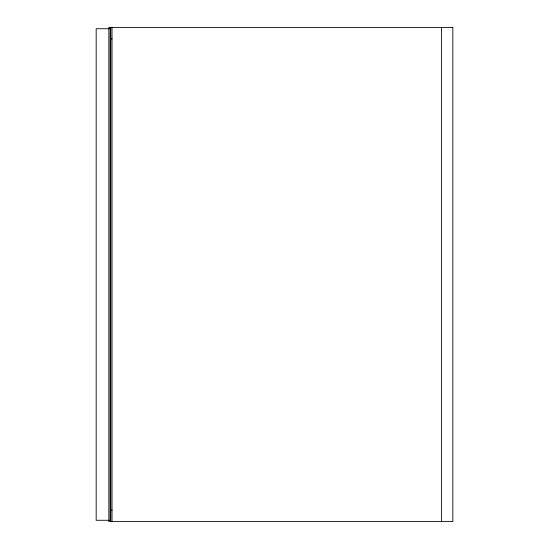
<?xml version="1.0" encoding="UTF-8"?>
<svg xmlns="http://www.w3.org/2000/svg" width="549" height="549" viewBox="0 0 549 549"><rect width="100%" height="100%" fill="white"/><g stroke="black" fill="none" stroke-linecap="round" stroke-linejoin="round"><path stroke-width="0.82" d="M109.299 28.72L96.178 28.72L96.178 520.28L109.299 520.28M110.747 38.855L112.017 38.855M110.747 510.145L112.017 510.145M441.417 27.45L441.417 521.55M112.017 27.45L112.017 521.55M110.116 27.45L108.853 27.45L108.853 521.55L110.116 521.55L110.116 27.45M452.822 27.45L110.747 27.45L110.747 521.55L452.822 521.55L452.822 27.45"/></g></svg>
